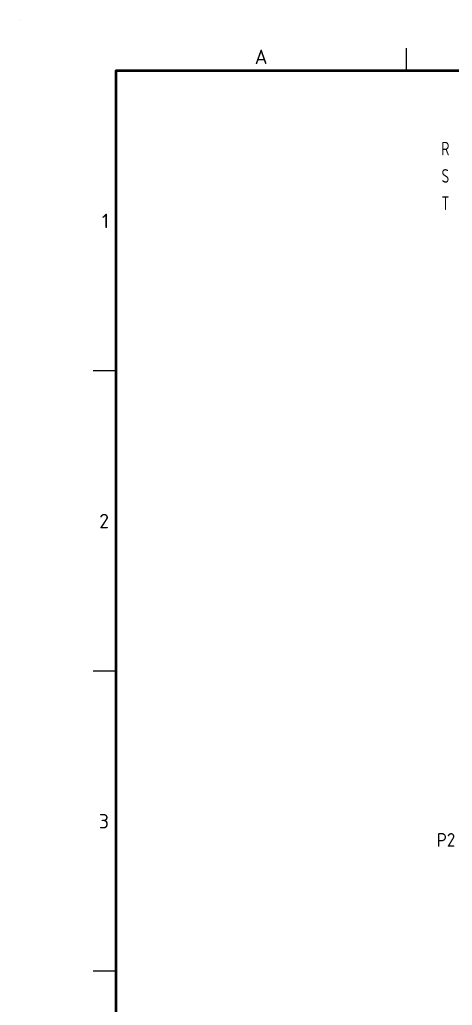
# Model space of a CAD drawing. Header units: millimetres. Extents: x 0 to 612, y 1 to 337.
# Drawn here: x 0 to 79.3, y 140.6 to 321.2 of the extents above; entities that cross this region are included whole.
import ezdxf
from ezdxf.enums import TextEntityAlignment as Align

# ---------------------------------------------------------------- set-up
doc = ezdxf.new("R2010")
doc.units = ezdxf.units.MM
for name, color, linetype in [('MISC', 7, 'Continuous'), ('Sheet Line', 3, 'Continuous'), ('Sheet Text', 2, 'Continuous'), ('SYMS', 7, 'Continuous'), ('TAGS', 7, 'Continuous'), ('TERMS', 7, 'Continuous'), ('WIREFIXED', 7, 'Continuous')]:
    doc.layers.add(name, color=color, linetype=linetype)
doc.layers.add('Sheet Out Line', color=2, linetype='Continuous', lineweight=50)
doc.styles.add('WD', font='ISOCP2.shx')
doc.styles.add('WD_IEC', font='ISOCP2.shx', dxfattribs={"width": 1.1, "height": 2.4, "bigfont": 'whgtxt.shx'})

# ---------------------------------------------------------------- blocks, each defined once
blk = doc.blocks.new('VDA1_CT1')
for p, q in [((0, -5), (0, 5)), ((0, 2.5), (2.5, 2.5)), ((0, -2.5), (2.5, -2.5))]:
    blk.add_line(p, q)
for centre, start, end in [((0, 1.25), 90, 270.1236), ((0, -1.25), 90.1236, 270)]:
    blk.add_arc(centre, 1.25, start, end)
at = {"style": 'WD_IEC', "width": 1.05}
blk.add_attdef('TERM01', text='', height=1.4, rotation=90, dxfattribs=at).set_placement((-0.02, 2.76), align=Align.BOTTOM_LEFT)
at = {"style": 'WD_IEC'}
for tag, p in [('TAG1', (-3.54, 3.07)), ('RATING11', (-3.54, -0.02)), ('RATING1', (-3.54, -3.22)), ('RATING2', (-3.54, -6.42)), ('RATING3', (-3.54, -9.62)), ('RATING4', (-3.54, -12.82))]:
    blk.add_attdef(tag, text='', height=2.5, dxfattribs=at).set_placement(p, align=Align.RIGHT)
at = {"flags": 1}
for tag, p, height, style in [('X2TERM01', (0, 5), 0.08, 'WD'), ('X2TERM03', (2.5, 2.5), 0.08, 'WD'), ('X8TERM04', (2.5, -2.5), 0.08, 'WD'), ('X8TERM02', (0, -5), 0.08, 'WD'), ('LOC', (4.42, -5.91), 1, 'WD_IEC'), ('INST', (4.53, -4.65), 1, 'WD_IEC'), ('FAMILY', (4.43, -7.27), 1, 'WD_IEC'), ('MFG', (4.41, -9.77), 1, 'WD_IEC'), ('CAT', (4.47, -8.52), 1, 'WD_IEC'), ('ASSYCODE', (4.28, -11.08), 1, 'WD_IEC')]:
    blk.add_attdef(tag, p, '', height=height, dxfattribs=dict(at, style=style))
at = {"style": 'WD_IEC'}
for tag, p in [('TERM03', (0.3, 0.67)), ('TERM04', (0.32, -2.28))]:
    blk.add_attdef(tag, text='', height=1.1, dxfattribs=at).set_placement(p, align=Align.BOTTOM_LEFT)
at = {"style": 'WD_IEC', "width": 1.05}
blk.add_attdef('TERM02', text='', height=1.4, rotation=90, dxfattribs=at).set_placement((-0.06, -2.83), align=Align.BOTTOM_RIGHT)
blk = doc.blocks.new('LSSA3')
blk.add_circle((0, 292), 0.01)
at = {"layer": 'Sheet Line'}
for p, q in [((64.5, 283.5), (64.5, 287.25)), ((16, 233.5), (12.25, 233.5)), ((16, 183.5), (12.25, 183.5)), ((16, 133.5), (12.25, 133.5))]:
    blk.add_line(p, q, dxfattribs=at)
at = {"layer": 'Sheet Out Line'}
blk.add_lwpolyline([(16, 6.5), (404, 6.5), (404, 283.5), (16, 283.5)], close=True, dxfattribs=at)
at = {"style": 'WD_IEC', "width": 1.1}
for tag, height, p in [('DESC4', 2.4, (57.5, 39.5)), ('CUSTOMERS31', 3.8, (219, 38)), ('TITLE1', 3.6, (333, 37.5)), ('CUSTOMERS21', 3.8, (219, 35.25)), ('DESC3', 2.4, (57.5, 33.5)), ('CUSTOMERS32', 3.8, (219, 32.5)), ('TITLE2', 3.6, (333, 32.5)), ('CUSTOMERS22', 3.8, (219, 29.75)), ('RN', 3.5, (398, 28.75)), ('DESC2', 2.4, (57.5, 27.5)), ('CUSTOMERS33', 3.8, (219, 27)), ('TITLE3', 3.6, (333, 27.5)), ('DESC1', 2.4, (57.5, 21.5)), ('FILE', 2.4, (314, 18.5)), ('WORKNO', 3.5, (365.5, 18.5)), ('DESC0', 2.4, (57.5, 15.5)), ('SHN', 2.4, (395, 12)), ('TSH', 2.4, (401, 9))]:
    blk.add_attdef(tag, text='', height=height, dxfattribs=at).set_placement(p, align=Align.MIDDLE_CENTER)
at = {"style": 'WD_IEC'}
for tag, p in [('DATE4', (96.5, 39.5)), ('DRWN4', (111.5, 39.5)), ('DSGN4', (126.5, 39.5)), ('CHKD4', (141.5, 39.5)), ('APPD4', (156.5, 39.5)), ('DATE3', (96.5, 33.5)), ('DRWN3', (111.5, 33.5)), ('DSGN3', (126.5, 33.5)), ('CHKD3', (141.5, 33.5)), ('APPD3', (156.5, 33.5)), ('DATE2', (96.5, 27.5)), ('DRWN2', (111.5, 27.5)), ('DSGN2', (126.5, 27.5)), ('CHKD2', (141.5, 27.5)), ('APPD2', (156.5, 27.5)), ('DATE1', (96.5, 21.5)), ('DRWN1', (111.5, 21.5)), ('DSGN1', (126.5, 21.5)), ('CHKD1', (141.5, 21.5)), ('APPD1', (156.5, 21.5)), ('DATE0', (96.5, 15.5)), ('DRWN0', (111.5, 15.5)), ('DSGN0', (126.5, 15.5)), ('CHKD0', (141.5, 15.5)), ('APPD0', (156.5, 15.5))]:
    blk.add_attdef(tag, text='', height=2.4, dxfattribs=at).set_placement(p, align=Align.MIDDLE_CENTER)
at = {"style": 'WD_IEC', "width": 1.1}
for tag, p in [('DWG1ST', (345, 10.5)), ('DWGNO', (373.49, 10.5))]:
    blk.add_attdef(tag, text='', height=3.5, dxfattribs=at).set_placement(p, align=Align.MIDDLE_LEFT)
at = {"style": 'WD_IEC', "width": 1.1, "flags": 9}
blk.add_attdef('WD_TB', (0, 0), '', height=2.4, dxfattribs=at)
at = {"layer": 'Sheet Text', "style": 'WD_IEC', "width": 1.1}
blk.add_text('A', height=2.4, dxfattribs=at).set_placement((40.25, 284.62), align=Align.CENTER)
for s, p in [('1', (14.88, 258.5)), ('2', (14.88, 208.5)), ('3', (14.88, 158.5))]:
    blk.add_text(s, height=2.4, dxfattribs=at).set_placement(p, align=Align.MIDDLE_RIGHT)
blk = doc.blocks.new('WD_WNH')
at = {"linetype": 'Continuous', "style": 'WD_IEC', "width": 0.8}
blk.add_attdef('WIRENO', text='', height=2.5, dxfattribs=at).set_placement((0, 0.75), align=Align.CENTER)
at = {"style": 'WD_IEC', "flags": 1}
for tag, p in [('W08USER', (0, 0.375)), ('W04USER', (0, 0.875)), ('W05USER', (0, 0.75)), ('W09USER', (0, 0.25)), ('W03USER', (0, 1)), ('W06USER', (0, 0.625)), ('W07USER', (0, 0.5)), ('W02USER', (0, 1.125)), ('W01USER', (0, 1.25)), ('W10USER', (0, 0.125))]:
    blk.add_attdef(tag, text='', height=0.08, dxfattribs=at).set_placement(p, align=Align.CENTER)

msp = doc.modelspace()

# ---------------------------------------------------------------- block references
at = {"layer": 'SYMS', "xscale": 1.1, "yscale": 1.1, "zscale": 1.1}
msp.add_blockref('LSSA3', (0, 0), dxfattribs=at)
at = {"layer": 'SYMS'}
ref = msp.add_blockref('VDA1_CT1', (102.5, 182.5), dxfattribs=at)
ref.add_attrib('TERM04', '11S2', dxfattribs={"layer": 'TERMS', "height": 1.1, "style": 'WD_IEC'}).set_placement((102.82, 180.22), align=Align.BOTTOM_LEFT)
ref.add_attrib('TERM03', '11S1', dxfattribs={"layer": 'TERMS', "height": 1.1, "style": 'WD_IEC'}).set_placement((102.8, 183.17), align=Align.BOTTOM_LEFT)
ref.add_attrib('TERM02', '1P2', dxfattribs={"layer": 'TERMS', "height": 1.4, "rotation": 90, "style": 'WD_IEC', "width": 1.05}).set_placement((102.44, 179.67), align=Align.BOTTOM_RIGHT)
ref.add_attrib('TERM01', '1P1', dxfattribs={"layer": 'TERMS', "height": 1.4, "rotation": 90, "style": 'WD_IEC', "width": 1.05}).set_placement((102.48, 185.26), align=Align.BOTTOM_LEFT)
ref.add_attrib('RATING4', 'P2 SIDE(2nd TB)', dxfattribs={"layer": 'MISC', "height": 2.5, "style": 'WD_IEC'}).set_placement((98.96, 169.68), align=Align.RIGHT)
ref.add_attrib('RATING3', '5P10,25KA', dxfattribs={"layer": 'MISC', "height": 2.5, "style": 'WD_IEC'}).set_placement((98.96, 172.88), align=Align.RIGHT)
ref.add_attrib('RATING2', '7.2KV,40VA', dxfattribs={"layer": 'MISC', "height": 2.5, "style": 'WD_IEC'}).set_placement((98.96, 176.08), align=Align.RIGHT)
ref.add_attrib('RATING1', '200/5A', dxfattribs={"layer": 'MISC', "height": 2.5, "style": 'WD_IEC'}).set_placement((98.96, 179.28), align=Align.RIGHT)
ref.add_attrib('RATING11', 'LSC-401A', dxfattribs={"layer": 'MISC', "height": 2.5, "style": 'WD_IEC'}).set_placement((98.96, 182.48), align=Align.RIGHT)
ref.add_attrib('TAG1', 'T02', dxfattribs={"layer": 'TAGS', "height": 2.5, "style": 'WD_IEC'}).set_placement((98.96, 185.57), align=Align.RIGHT)
at = {"layer": 'WIREFIXED'}
ref = msp.add_blockref('WD_WNH', (78.08, 295.59), dxfattribs=at)
ref.add_attrib('WIRENOF', 'R', dxfattribs={"linetype": 'Continuous', "height": 2.5, "style": 'WD_IEC', "width": 0.8}).set_placement((78.08, 296.34), align=Align.CENTER)
ref = msp.add_blockref('WD_WNH', (78.08, 290.59), dxfattribs=at)
ref.add_attrib('WIRENOF', 'S', dxfattribs={"linetype": 'Continuous', "height": 2.5, "style": 'WD_IEC', "width": 0.8}).set_placement((78.08, 291.34), align=Align.CENTER)
ref = msp.add_blockref('WD_WNH', (78.08, 285.59), dxfattribs=at)
ref.add_attrib('WIRENOF', 'T', dxfattribs={"linetype": 'Continuous', "height": 2.5, "style": 'WD_IEC', "width": 0.8}).set_placement((78.08, 286.34), align=Align.CENTER)

doc.saveas('drawing.dxf')
